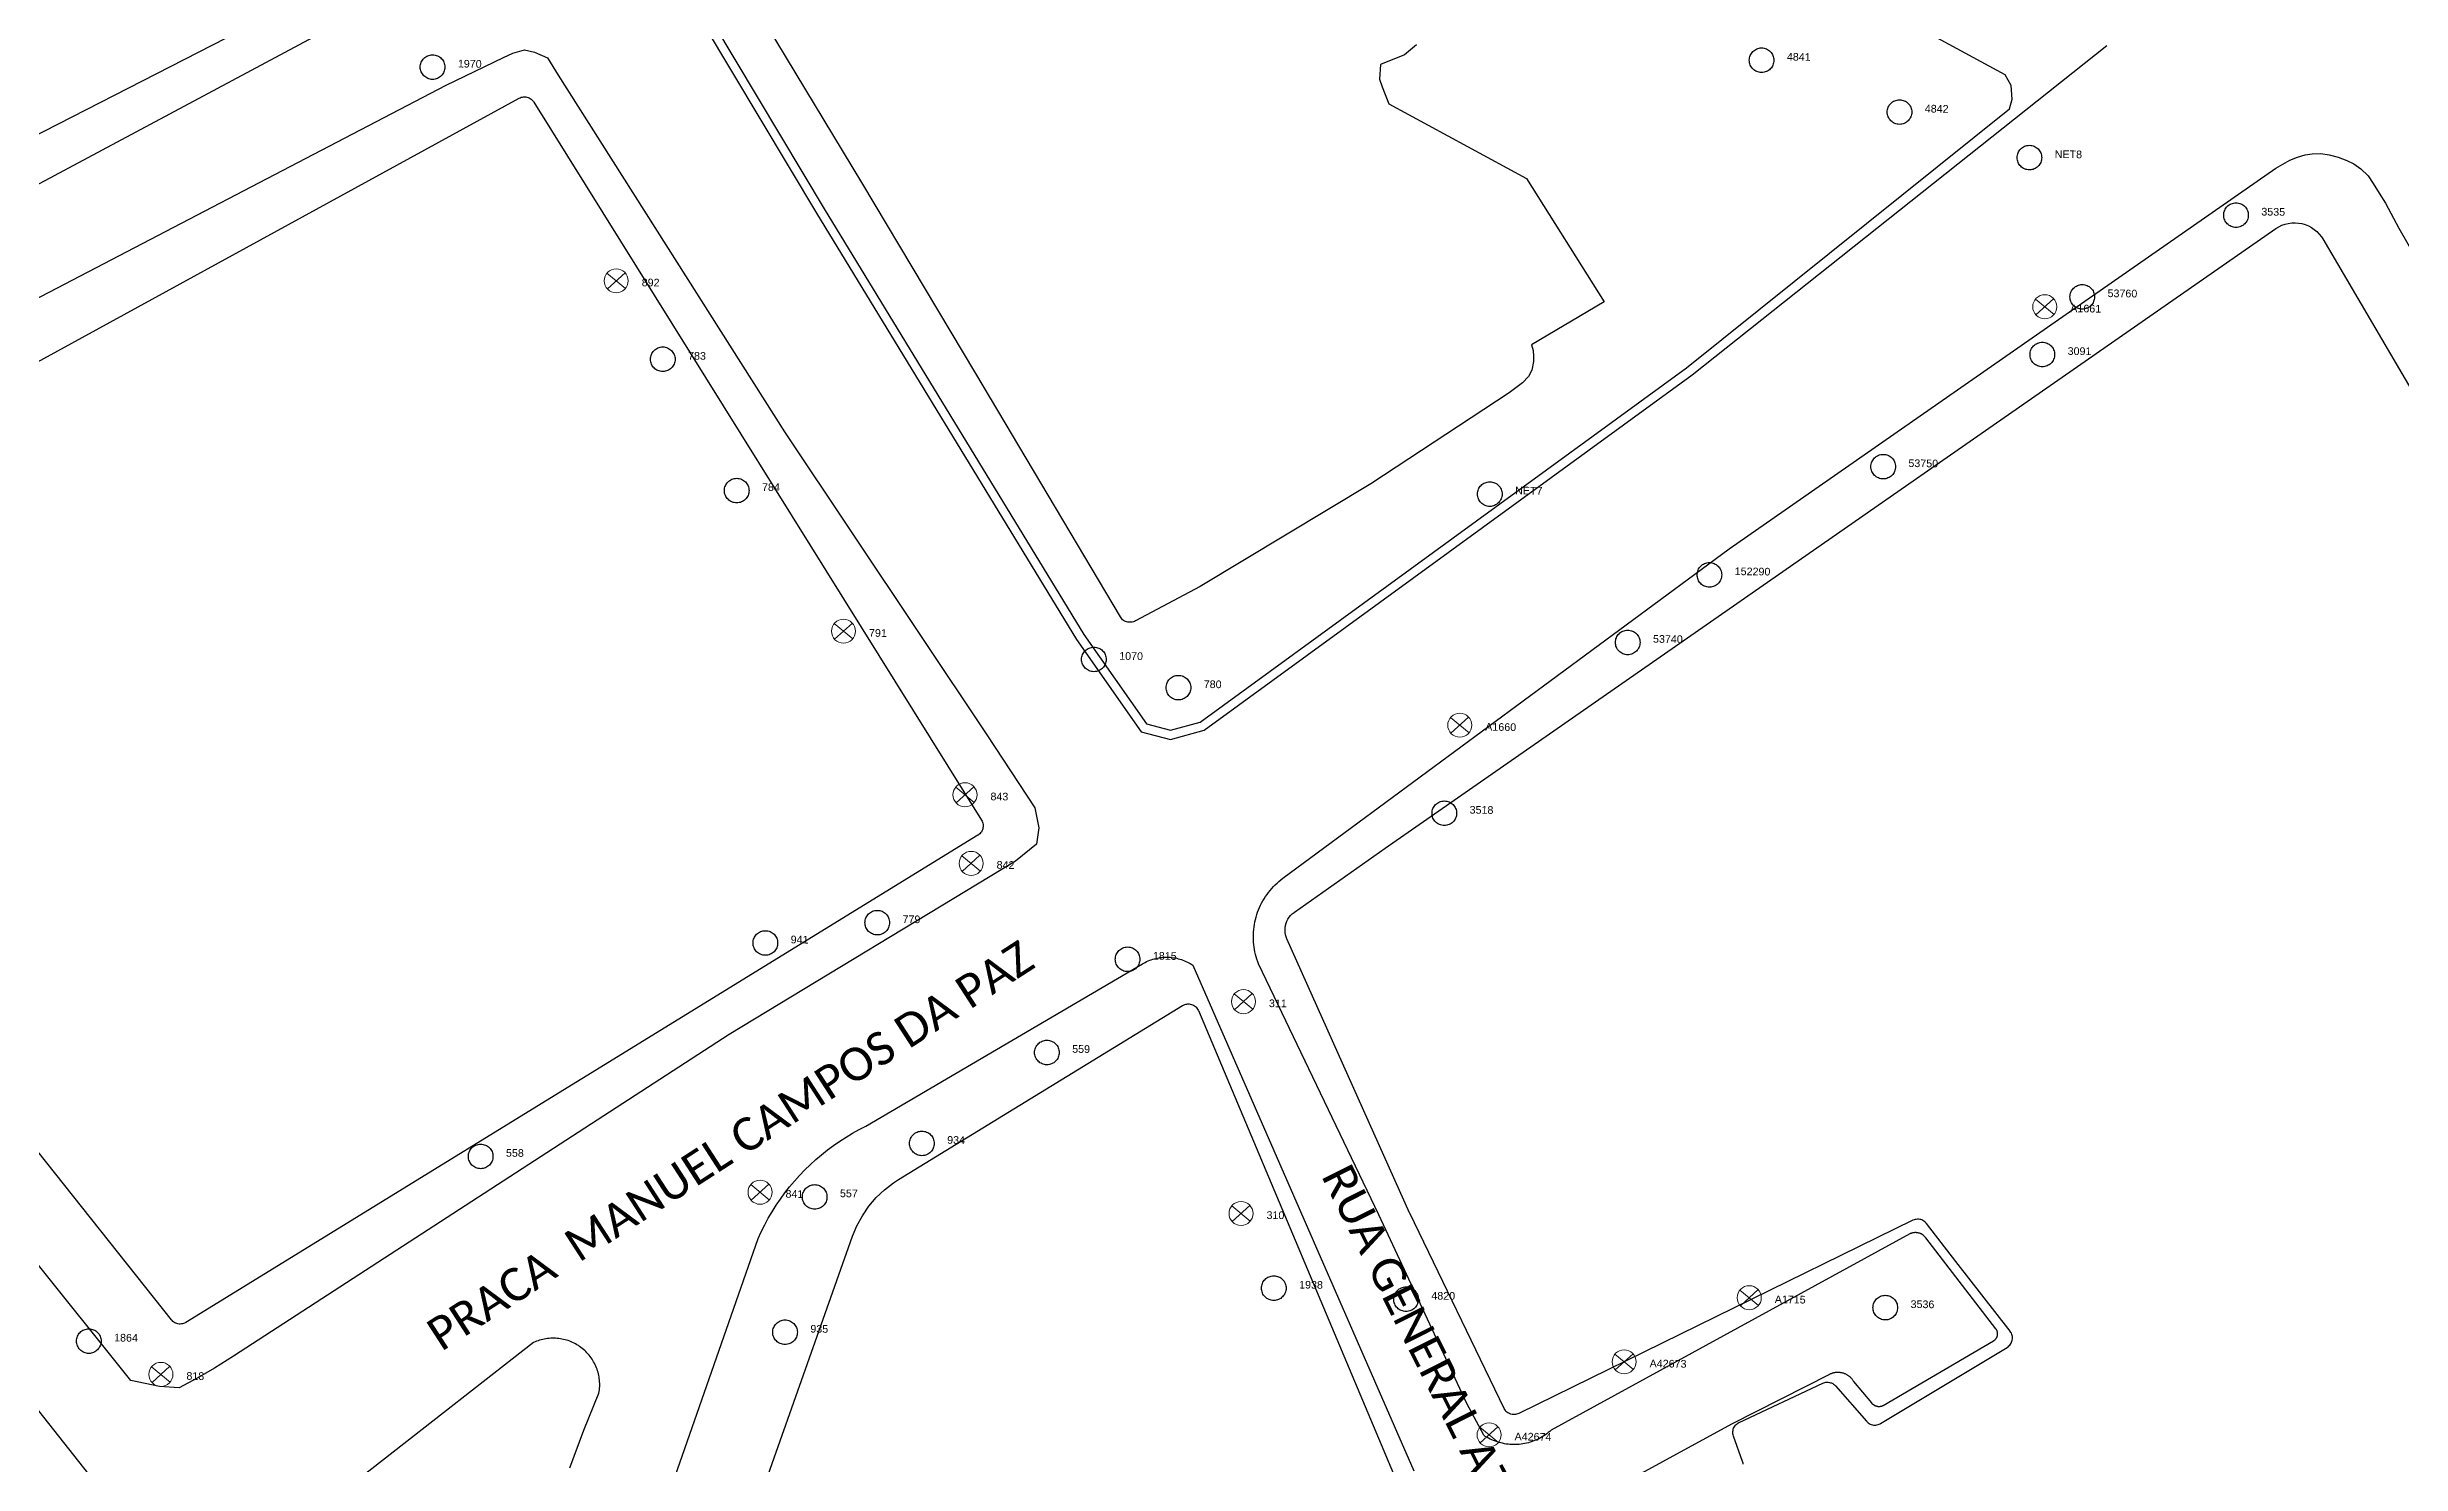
# Model space of a CAD drawing. Header units: millimetres. Extents: x 676447 to 689606, y 7455628 to 7463967.
# Drawn here: x 686445.7 to 686660.9, y 7459139.8 to 7459269.3 of the extents above; entities that cross this region are included whole.
import ezdxf

# ---------------------------------------------------------------- set-up
doc = ezdxf.new("R2010")
doc.units = ezdxf.units.MM
doc.header["$LTSCALE"] = 0.1
doc.header["$MEASUREMENT"] = 0
doc.linetypes.add('PHANTOM2', pattern=[1.25, 0.625, -0.125, 0.125, -0.125, 0.125, -0.125])
doc.layers.add('10.4-Postes', color=1, linetype='Continuous', lineweight=0)
for name, color, linetype in [('Caixas Subterrâneas', 5, 'Continuous'), ('LEGENDAS_INFRAESTRUTURAS', 7, 'Continuous'), ('MUB_MEIOFIO', 7, 'Continuous'), ('MUB_OBRA_ARTE', 7, 'Continuous'), ('MUB_QUADRAS', 7, 'Continuous'), ('MUB_SEGMENTO', 7, 'Continuous'), ('NOS_DE_INFRAESTRUTURA', 7, 'Continuous')]:
    doc.layers.add(name, color=color, linetype=linetype)
doc.styles.add('Legend', font='calibri.ttf')
doc.styles.get("Standard").update_dxf_attribs({"font": 'arial.ttf'})

# ---------------------------------------------------------------- blocks, each defined once
blk = doc.blocks.new('PTPT')
at = {"layer": '10.4-Postes', "color": 1, "linetype": 'PHANTOM2'}
for points in [[(-0.0000079, 0.0000104), (0.0000075, -0.000002)], [(0.000007, 0.0000109), (-0.0000074, -0.0000025)]]:
    blk.add_lwpolyline(points, dxfattribs=at)
at = {"layer": '10.4-Postes', "color": 1}
blk.add_circle((-0.0000002, 0.0000042), 0.00000987, dxfattribs=at)
blk = doc.blocks.new('MHMZ')
at = {"linetype": 'PHANTOM2'}
blk.add_circle((0, 0), 0.0000101, dxfattribs=at)

msp = doc.modelspace()

# ---------------------------------------------------------------- linework, layer by layer
at = {"layer": 'MUB_MEIOFIO', "linetype": 'Continuous'}
for points in [[(686513.54, 7459293.48), (686398.43, 7459231.94)], [(686505.78, 7459271.26), (686516.05, 7459254.11), (686539.82, 7459215.16), (686545.73, 7459206.72), (686548.41, 7459206.02), (686551.5, 7459206.86), (686596.1, 7459239.34), (686634.03, 7459269.46)], [(686441.63, 7459244.69), (686482.19, 7459265.81), (686487.43, 7459268.34), (686488.29, 7459268.74), (686489.35, 7459269.04), (686490.25, 7459268.83), (686491.44, 7459268.32), (686492.43, 7459266.72), (686513.12, 7459234.12), (686531.63, 7459206.45), (686536.02, 7459199.77), (686536.36, 7459197.93), (686536.17, 7459196.43), (686534.24, 7459194.9), (686508.05, 7459179.04), (686462.74, 7459149.64), (686461.01, 7459148.54), (686459.43, 7459147.64), (686457.77, 7459146.74), (686455.98, 7459146.88), (686453.36, 7459147.43)], [(686574.51, 7459129.69), (686599.74, 7459143.45), (686608.69, 7459148), (686608.74, 7459148.03), (686608.79, 7459148.05), (686608.84, 7459148.07), (686608.9, 7459148.09), (686608.95, 7459148.11), (686609.01, 7459148.13), (686609.06, 7459148.14), (686609.12, 7459148.15), (686609.17, 7459148.16), (686609.23, 7459148.17), (686609.29, 7459148.18), (686609.35, 7459148.18), (686609.4, 7459148.18), (686609.46, 7459148.18), (686609.52, 7459148.18), (686609.57, 7459148.18), (686609.63, 7459148.17), (686609.69, 7459148.16), (686609.75, 7459148.15), (686609.8, 7459148.14), (686609.86, 7459148.13), (686609.91, 7459148.11), (686609.97, 7459148.09), (686610.02, 7459148.07), (686610.07, 7459148.05), (686610.13, 7459148.03), (686610.18, 7459148), (686610.23, 7459147.98), (686610.28, 7459147.95), (686610.33, 7459147.92), (686610.37, 7459147.89), (686610.42, 7459147.85), (686610.47, 7459147.82), (686610.51, 7459147.78), (686610.55, 7459147.74), (686610.59, 7459147.7), (686610.63, 7459147.66), (686610.67, 7459147.62), (686610.71, 7459147.57), (686610.75, 7459147.53), (686610.78, 7459147.48), (686610.81, 7459147.44), (686610.84, 7459147.39), (686610.87, 7459147.34), (686612.5, 7459145.38), (686612.52, 7459145.35), (686612.54, 7459145.33), (686612.56, 7459145.31), (686612.58, 7459145.29), (686612.61, 7459145.27), (686612.63, 7459145.25), (686612.66, 7459145.23), (686612.68, 7459145.21), (686612.71, 7459145.19), (686612.74, 7459145.18), (686612.76, 7459145.16), (686612.79, 7459145.14), (686612.82, 7459145.13), (686612.85, 7459145.12), (686612.88, 7459145.11), (686612.91, 7459145.1), (686612.94, 7459145.09), (686612.97, 7459145.08), (686613, 7459145.07), (686613.03, 7459145.06), (686613.06, 7459145.06), (686613.09, 7459145.05), (686613.12, 7459145.05), (686613.15, 7459145.05), (686613.18, 7459145.05), (686613.22, 7459145.05), (686613.25, 7459145.05), (686613.28, 7459145.05), (686613.31, 7459145.05), (686613.34, 7459145.06), (686613.37, 7459145.06), (686613.4, 7459145.07), (686613.43, 7459145.08), (686613.46, 7459145.08), (686613.49, 7459145.09), (686613.52, 7459145.1), (686613.55, 7459145.12), (686613.58, 7459145.13), (686623.68, 7459151.05), (686623.7, 7459151.07), (686623.72, 7459151.08), (686623.75, 7459151.1), (686623.77, 7459151.11), (686623.79, 7459151.13), (686623.8, 7459151.15), (686623.82, 7459151.16), (686623.84, 7459151.18), (686623.86, 7459151.2), (686623.87, 7459151.22), (686623.89, 7459151.24), (686623.91, 7459151.26), (686623.92, 7459151.28), (686623.93, 7459151.3), (686623.95, 7459151.32), (686623.96, 7459151.35), (686623.97, 7459151.37), (686623.98, 7459151.39), (686623.99, 7459151.42), (686624, 7459151.44), (686624.01, 7459151.46), (686624.02, 7459151.49), (686624.02, 7459151.51), (686624.03, 7459151.54), (686624.03, 7459151.56), (686624.04, 7459151.59), (686624.04, 7459151.61), (686624.04, 7459151.64), (686624.04, 7459151.66), (686624.04, 7459151.69), (686624.04, 7459151.71), (686624.04, 7459151.74), (686624.04, 7459151.77), (686624.04, 7459151.79), (686624.03, 7459151.82), (686624.03, 7459151.84), (686624.02, 7459151.87), (686624.02, 7459151.89), (686624.01, 7459151.91), (686624, 7459151.94), (686623.99, 7459151.96), (686623.98, 7459151.99), (686623.97, 7459152.01), (686623.96, 7459152.03), (686623.95, 7459152.05), (686623.93, 7459152.08), (686623.92, 7459152.1), (686623.91, 7459152.12), (686623.89, 7459152.14), (686617.48, 7459160.47), (686617.46, 7459160.5), (686617.43, 7459160.53), (686617.4, 7459160.56), (686617.37, 7459160.59), (686617.34, 7459160.62), (686617.31, 7459160.65), (686617.28, 7459160.68), (686617.25, 7459160.7), (686617.21, 7459160.73), (686617.18, 7459160.75), (686617.14, 7459160.77), (686617.1, 7459160.79), (686617.07, 7459160.81), (686617.03, 7459160.83), (686616.99, 7459160.85), (686616.95, 7459160.86), (686616.91, 7459160.88), (686616.87, 7459160.89), (686616.83, 7459160.9), (686616.79, 7459160.91), (686616.75, 7459160.92), (686616.71, 7459160.92), (686616.67, 7459160.93), (686616.63, 7459160.93), (686616.59, 7459160.94), (686616.54, 7459160.94), (686616.5, 7459160.94), (686616.46, 7459160.94), (686616.42, 7459160.93), (686616.38, 7459160.93), (686616.34, 7459160.92), (686616.29, 7459160.92), (686616.25, 7459160.91), (686616.21, 7459160.9), (686616.17, 7459160.89), (686616.13, 7459160.87), (686616.09, 7459160.86), (686616.05, 7459160.84), (686616.02, 7459160.83), (686583.22, 7459142.88), (686583.1, 7459142.76), (686582.96, 7459142.66), (686582.83, 7459142.55), (686582.69, 7459142.45), (686582.55, 7459142.36), (686582.4, 7459142.27), (686582.25, 7459142.18), (686582.1, 7459142.1), (686581.95, 7459142.03), (686581.79, 7459141.96), (686581.63, 7459141.89), (686581.47, 7459141.84), (686581.31, 7459141.78), (686581.14, 7459141.73), (686580.98, 7459141.69), (686580.81, 7459141.66), (686580.64, 7459141.63), (686580.47, 7459141.6), (686580.3, 7459141.58), (686580.13, 7459141.57), (686579.96, 7459141.56), (686579.79, 7459141.56), (686579.62, 7459141.57), (686579.45, 7459141.58), (686579.28, 7459141.59), (686579.11, 7459141.61), (686578.94, 7459141.64), (686578.77, 7459141.68), (686578.61, 7459141.71), (686578.44, 7459141.76), (686578.28, 7459141.81), (686578.12, 7459141.87), (686577.96, 7459141.93), (686577.8, 7459141.99), (686577.64, 7459142.07), (686577.49, 7459142.14), (686577.34, 7459142.23), (686577.19, 7459142.31), (686577.05, 7459142.41), (686575.51, 7459145.31), (686567.47, 7459162.55), (686556.47, 7459185.49), (686556.39, 7459185.7), (686556.32, 7459185.92), (686556.25, 7459186.14), (686556.19, 7459186.36), (686556.14, 7459186.59), (686556.09, 7459186.81), (686556.05, 7459187.04), (686556.03, 7459187.27), (686556.01, 7459187.5), (686555.99, 7459187.73), (686555.99, 7459187.96), (686555.99, 7459188.19), (686556, 7459188.42), (686556.02, 7459188.65), (686556.05, 7459188.88), (686556.08, 7459189.11), (686556.13, 7459189.33), (686556.18, 7459189.56), (686556.24, 7459189.78), (686556.3, 7459190), (686556.38, 7459190.22), (686556.46, 7459190.44), (686556.55, 7459190.65), (686556.65, 7459190.86), (686556.75, 7459191.06), (686556.86, 7459191.27), (686556.98, 7459191.46), (686557.1, 7459191.66), (686557.24, 7459191.85), (686557.37, 7459192.03), (686557.52, 7459192.21), (686557.67, 7459192.39), (686557.83, 7459192.56), (686557.99, 7459192.72), (686558.16, 7459192.88), (686558.33, 7459193.03), (686558.51, 7459193.18), (686558.69, 7459193.32), (686599.51, 7459223.45), (686649.48, 7459258.24), (686650.11, 7459258.6), (686650.77, 7459258.97), (686651.45, 7459259.24), (686652.17, 7459259.44), (686652.81, 7459259.55), (686653.6, 7459259.58), (686654.37, 7459259.46), (686655.18, 7459259.24), (686655.97, 7459258.94), (686656.61, 7459258.63), (686657.26, 7459258.18), (686657.92, 7459257.52), (686658.39, 7459256.82), (686658.94, 7459255.96), (686659.5, 7459255.03), (686660.73, 7459252.76), (686742.54, 7459110.5)], [(686453.36, 7459147.43), (686397.19, 7459217.54)], [(686489.26, 7459098.97), (686510.72, 7459160.39), (686511, 7459161.02), (686511.31, 7459161.64), (686511.64, 7459162.25), (686511.99, 7459162.85), (686512.36, 7459163.43), (686512.75, 7459164), (686513.16, 7459164.56), (686513.58, 7459165.11), (686514.03, 7459165.64), (686514.49, 7459166.16), (686514.97, 7459166.66), (686515.47, 7459167.14), (686515.98, 7459167.61), (686516.5, 7459168.06), (686517.05, 7459168.49), (686517.6, 7459168.9), (686518.17, 7459169.3), (686518.75, 7459169.67), (686519.35, 7459170.03), (686519.96, 7459170.36), (686520.57, 7459170.68), (686545.84, 7459185.5), (686545.97, 7459185.58), (686546.1, 7459185.64), (686546.23, 7459185.71), (686546.37, 7459185.77), (686546.51, 7459185.83), (686546.65, 7459185.88), (686546.79, 7459185.92), (686546.93, 7459185.96), (686547.07, 7459186), (686547.22, 7459186.03), (686547.36, 7459186.06), (686547.51, 7459186.08), (686547.66, 7459186.09), (686547.81, 7459186.1), (686547.96, 7459186.11), (686548.1, 7459186.11), (686548.25, 7459186.11), (686548.4, 7459186.1), (686548.55, 7459186.08), (686548.69, 7459186.06), (686548.84, 7459186.04), (686548.99, 7459186.01), (686549.13, 7459185.97), (686549.27, 7459185.93), (686549.41, 7459185.89), (686549.55, 7459185.84), (686549.69, 7459185.79), (686549.83, 7459185.73), (686549.96, 7459185.66), (686550.09, 7459185.6), (686550.22, 7459185.52), (686550.35, 7459185.45), (686550.47, 7459185.37), (686570.65, 7459139.15)], [(686408.23, 7459103.2), (686451.46, 7459133.01), (686451.8, 7459134.61), (686450.88, 7459137.13), (686426.61, 7459167.8)]]:
    msp.add_lwpolyline(points, dxfattribs=at)
at = {"layer": 'MUB_OBRA_ARTE', "linetype": 'Continuous'}
for points in [[(686506.63, 7459271.43), (686516.74, 7459254.53), (686540.5, 7459215.6), (686546.23, 7459207.43), (686548.4, 7459206.86), (686551.14, 7459207.6), (686595.61, 7459239.99), (686625.12, 7459263.67), (686625.38, 7459264.53), (686625.28, 7459265.78), (686624.74, 7459266.78), (686611.22, 7459274.11)], [(686493.49, 7459139.44), (686494.76, 7459142.88), (686496.15, 7459146.27), (686496.18, 7459146.41), (686496.19, 7459146.56), (686496.21, 7459146.71), (686496.22, 7459146.86), (686496.22, 7459147), (686496.22, 7459147.15), (686496.21, 7459147.3), (686496.2, 7459147.44), (686496.18, 7459147.59), (686496.16, 7459147.74), (686496.13, 7459147.88), (686496.1, 7459148.03), (686496.07, 7459148.17), (686496.02, 7459148.31), (686495.98, 7459148.45), (686495.93, 7459148.59), (686495.87, 7459148.72), (686495.81, 7459148.86), (686495.74, 7459148.99), (686495.67, 7459149.12), (686495.6, 7459149.25), (686495.52, 7459149.37), (686495.44, 7459149.49), (686495.35, 7459149.61), (686495.26, 7459149.73), (686495.16, 7459149.84), (686495.06, 7459149.95), (686494.96, 7459150.06), (686494.85, 7459150.16), (686494.74, 7459150.26), (686494.63, 7459150.35), (686494.51, 7459150.44), (686494.39, 7459150.53), (686494.27, 7459150.61), (686494.14, 7459150.69), (686494.02, 7459150.76), (686493.89, 7459150.83), (686493.75, 7459150.89), (686493.62, 7459150.95), (686493.48, 7459151.01), (686493.34, 7459151.06), (686493.2, 7459151.1), (686493.06, 7459151.14), (686492.92, 7459151.18), (686492.77, 7459151.21), (686492.63, 7459151.23), (686492.48, 7459151.25), (686492.33, 7459151.27), (686492.19, 7459151.28), (686492.04, 7459151.28), (686491.89, 7459151.28), (686491.74, 7459151.28), (686491.6, 7459151.27), (686491.45, 7459151.25), (686491.3, 7459151.23), (686491.16, 7459151.2), (686491.01, 7459151.17), (686490.87, 7459151.14), (686490.73, 7459151.1), (686490.59, 7459151.05), (686490.45, 7459151), (686490.31, 7459150.95), (686490.18, 7459150.89), (686462.55, 7459129.33)]]:
    msp.add_lwpolyline(points, dxfattribs=at)
at = {"layer": 'MUB_QUADRAS', "linetype": 'Continuous'}
for points in [[(686471.07, 7459274.75), (686391.48, 7459234.01), (686391.38, 7459233.96), (686391.28, 7459233.93), (686391.18, 7459233.91), (686391.07, 7459233.9), (686390.97, 7459233.9), (686390.86, 7459233.91), (686390.76, 7459233.93), (686390.66, 7459233.96), (686390.57, 7459234), (686390.48, 7459234.06), (686390.39, 7459234.12), (686390.31, 7459234.19), (686390.24, 7459234.27), (686390.23, 7459234.28), (686343.43, 7459294.16)], [(686570.91, 7459269.5), (686569.8, 7459268.6), (686567.62, 7459267.7), (686567.52, 7459266.37), (686567.78, 7459265.68), (686568.37, 7459264.1), (686580.95, 7459257.28), (686588.06, 7459246.01), (686581.43, 7459242.08), (686581.57, 7459241.56), (686581.62, 7459241.06), (686581.61, 7459240.56), (686581.45, 7459239.76), (686581.16, 7459239.19), (686580.61, 7459238.6), (686579.39, 7459237.69), (686566.74, 7459229.37), (686551.14, 7459220.01), (686545.22, 7459216.86), (686545.12, 7459216.81), (686545.03, 7459216.77), (686544.92, 7459216.74), (686544.82, 7459216.72), (686544.72, 7459216.72), (686544.61, 7459216.72), (686544.51, 7459216.74), (686544.41, 7459216.76), (686544.31, 7459216.8), (686544.22, 7459216.84), (686544.13, 7459216.9), (686544.04, 7459216.96), (686543.97, 7459217.04), (686543.9, 7459217.12), (686543.84, 7459217.21), (686530.6, 7459239.45), (686520.18, 7459256.91), (686511.54, 7459271.23)], [(686419.15, 7459226.48), (686488.86, 7459264.63), (686488.96, 7459264.67), (686489.05, 7459264.71), (686489.16, 7459264.73), (686489.26, 7459264.75), (686489.36, 7459264.75), (686489.47, 7459264.74), (686489.57, 7459264.72), (686489.67, 7459264.69), (686489.77, 7459264.65), (686489.86, 7459264.6), (686489.95, 7459264.54), (686490.03, 7459264.48), (686490.1, 7459264.4), (686490.16, 7459264.32), (686490.19, 7459264.28), (686531.14, 7459198.64), (686531.19, 7459198.55), (686531.23, 7459198.46), (686531.26, 7459198.36), (686531.28, 7459198.25), (686531.29, 7459198.15), (686531.29, 7459198.04), (686531.27, 7459197.94), (686531.25, 7459197.84), (686531.22, 7459197.74), (686531.17, 7459197.64), (686531.12, 7459197.55), (686531.05, 7459197.47), (686530.98, 7459197.39), (686530.9, 7459197.33), (686530.82, 7459197.27), (686530.81, 7459197.26), (686458.37, 7459152.72), (686458.27, 7459152.67), (686458.18, 7459152.63), (686458.08, 7459152.6), (686457.97, 7459152.59), (686457.87, 7459152.58), (686457.76, 7459152.58), (686457.66, 7459152.59), (686457.56, 7459152.62), (686457.46, 7459152.65), (686457.37, 7459152.7), (686457.28, 7459152.75), (686457.19, 7459152.82), (686457.12, 7459152.89), (686457.06, 7459152.95), (686432.61, 7459183.75)], [(686600.78, 7459139.76), (686600.77, 7459139.86), (686600.75, 7459139.96), (686600.73, 7459140.02), (686599.89, 7459142.34), (686599.86, 7459142.44), (686599.84, 7459142.55), (686599.83, 7459142.65), (686599.83, 7459142.75), (686599.85, 7459142.86), (686599.87, 7459142.96), (686599.9, 7459143.06), (686599.95, 7459143.15), (686600, 7459143.24), (686600.07, 7459143.33), (686600.14, 7459143.4), (686600.22, 7459143.47), (686600.3, 7459143.53), (686600.39, 7459143.58), (686600.41, 7459143.59), (686608.05, 7459147.17), (686608.15, 7459147.21), (686608.25, 7459147.24), (686608.35, 7459147.26), (686608.45, 7459147.27), (686608.56, 7459147.26), (686608.66, 7459147.25), (686608.76, 7459147.22), (686608.86, 7459147.19), (686608.96, 7459147.14), (686609.05, 7459147.09), (686609.13, 7459147.02), (686609.2, 7459146.95), (686609.23, 7459146.92), (686612.06, 7459143.69), (686612.13, 7459143.61), (686612.21, 7459143.55), (686612.3, 7459143.49), (686612.39, 7459143.44), (686612.49, 7459143.4), (686612.59, 7459143.37), (686612.69, 7459143.35), (686612.8, 7459143.35), (686612.9, 7459143.35), (686613.01, 7459143.37), (686613.11, 7459143.39), (686613.21, 7459143.43), (686613.3, 7459143.47), (686613.33, 7459143.49), (686624.91, 7459150.45), (686625, 7459150.51), (686625.08, 7459150.58), (686625.15, 7459150.65), (686625.22, 7459150.73), (686625.27, 7459150.82), (686625.32, 7459150.92), (686625.35, 7459151.01), (686625.38, 7459151.12), (686625.39, 7459151.22), (686625.4, 7459151.32), (686625.39, 7459151.43), (686625.37, 7459151.53), (686625.34, 7459151.63), (686625.3, 7459151.73), (686625.26, 7459151.82), (686625.2, 7459151.91), (686625.19, 7459151.92), (686620.22, 7459158.31), (686617.53, 7459161.78), (686617.46, 7459161.86), (686617.38, 7459161.93), (686617.3, 7459161.99), (686617.21, 7459162.05), (686617.12, 7459162.09), (686617.02, 7459162.12), (686616.92, 7459162.15), (686616.81, 7459162.16), (686616.71, 7459162.16), (686616.6, 7459162.15), (686616.5, 7459162.14), (686616.4, 7459162.1), (686616.3, 7459162.06), (686580.25, 7459144.4), (686580.16, 7459144.36), (686580.06, 7459144.33), (686579.95, 7459144.31), (686579.85, 7459144.3), (686579.74, 7459144.3), (686579.64, 7459144.32), (686579.54, 7459144.34), (686579.44, 7459144.37), (686579.34, 7459144.42), (686579.26, 7459144.47), (686579.17, 7459144.53), (686579.09, 7459144.6), (686579.03, 7459144.68), (686578.97, 7459144.77), (686578.91, 7459144.86), (686570.29, 7459162.71), (686570.27, 7459162.73), (686559.06, 7459187.78), (686558.99, 7459187.97), (686558.93, 7459188.17), (686558.9, 7459188.38), (686558.89, 7459188.59), (686558.9, 7459188.8), (686558.93, 7459189.01), (686558.98, 7459189.21), (686559.06, 7459189.4), (686559.15, 7459189.59), (686559.27, 7459189.77), (686559.4, 7459189.93), (686559.55, 7459190.08), (686559.71, 7459190.21), (686559.74, 7459190.23), (686568.03, 7459196.08), (686649.47, 7459252.71), (686649.74, 7459252.88), (686650.02, 7459253.01), (686650.32, 7459253.12), (686650.62, 7459253.19), (686650.93, 7459253.24), (686651.24, 7459253.25), (686651.56, 7459253.22), (686651.87, 7459253.17), (686652.17, 7459253.08), (686652.46, 7459252.96), (686652.74, 7459252.81), (686653, 7459252.64), (686653.24, 7459252.43), (686653.45, 7459252.21), (686653.65, 7459251.96), (686653.77, 7459251.77), (686737.54, 7459109.06)], [(686495.53, 7459093.29), (686519.34, 7459160.6), (686519.74, 7459161.56), (686520.24, 7459162.48), (686520.83, 7459163.35), (686521.51, 7459164.14), (686522.27, 7459164.86), (686523.1, 7459165.5), (686523.54, 7459165.79), (686549.52, 7459181.69), (686549.61, 7459181.74), (686549.71, 7459181.78), (686549.81, 7459181.81), (686549.91, 7459181.83), (686550.01, 7459181.84), (686550.12, 7459181.84), (686550.22, 7459181.82), (686550.32, 7459181.8), (686550.42, 7459181.76), (686550.52, 7459181.72), (686550.61, 7459181.66), (686550.69, 7459181.6), (686550.77, 7459181.53), (686550.83, 7459181.45), (686550.89, 7459181.36), (686550.94, 7459181.27), (686550.96, 7459181.23), (686569.77, 7459136.56)]]:
    msp.add_lwpolyline(points, dxfattribs=at)

# ---------------------------------------------------------------- block references
at = {"layer": 'Caixas Subterrâneas', "color": 40}
for p, xscale, yscale, zscale, rotation in [((686480.94, 7459267.47), 111319.4907932736, 111319.4907932736, 111319.4907932736, 359.2901149361753), ((686602.46, 7459268.1), 111319.4907932736, 111319.4907932736, 111319.4907932736, 359.2896528454139), ((686615.07, 7459263.36), 111319.4907932736, 111319.4907932736, 111319.4907932736, 359.2896034018698), ((686626.95, 7459259.2), 111319.4907932735, 111319.4907932735, 111319.4907932735, 359.2895569243351), ((686645.84, 7459253.94), 111319.4907932736, 111319.4907932736, 111319.4907932736, 359.2894834119861), ((686631.78, 7459246.47), 111319.4907932736, 111319.4907932736, 111319.4907932736, 359.2895345594956), ((686628.13, 7459241.2), 111319.4907932736, 111319.4907932736, 111319.4907932736, 359.2895468167652), ((686501.99, 7459240.77), 111319.4907932735, 111319.4907932735, 111319.4907932735, 359.2900265380603), ((686613.58, 7459230.95), 111319.4907932736, 111319.4907932736, 111319.4907932736, 359.2895989962972), ((686508.75, 7459228.76), 111319.4907932735, 111319.4907932735, 111319.4907932735, 359.289997108888), ((686577.61, 7459228.44), 111319.4907932736, 111319.4907932736, 111319.4907932736, 359.289735041351), ((686597.69, 7459221.06), 111319.4907932735, 111319.4907932735, 111319.4907932735, 359.2896563534243), ((686541.41, 7459213.33), 111319.4907932736, 111319.4907932736, 111319.4907932736, 359.2898680463979), ((686590.22, 7459214.88), 111319.4907932736, 111319.4907932736, 111319.4907932736, 359.2896828288746), ((686549.14, 7459210.75), 111319.4907932736, 111319.4907932736, 111319.4907932736, 359.2898378313487), ((686573.45, 7459199.27), 111319.4907932735, 111319.4907932735, 111319.4907932735, 359.2897417813297), ((686511.37, 7459187.41), 111319.4907932736, 111319.4907932736, 111319.4907932736, 359.2899742594159), ((686521.6, 7459189.27), 111319.4907932736, 111319.4907932736, 111319.4907932736, 359.2899359155784), ((686544.49, 7459185.92), 111319.4907932736, 111319.4907932736, 111319.4907932736, 359.2898478153014), ((686537.11, 7459177.4), 111319.4907932736, 111319.4907932736, 111319.4907932736, 359.2898732329061), ((686485.34, 7459167.9), 111319.4907932735, 111319.4907932735, 111319.4907932735, 359.2900672134046), ((686525.68, 7459169.09), 111319.4907932735, 111319.4907932735, 111319.4907932735, 359.289914103723), ((686515.88, 7459164.2), 111319.4907932736, 111319.4907932736, 111319.4907932736, 359.2899498864978), ((686557.86, 7459155.86), 111319.4907932736, 111319.4907932736, 111319.4907932736, 359.2897875822499), ((686569.95, 7459154.85), 111319.4907932736, 111319.4907932736, 111319.4907932736, 359.2897412717784), ((686613.77, 7459154.08), 111319.4907932736, 111319.4907932736, 111319.4907932736, 359.2895743008423), ((686449.51, 7459151.02), 111319.4907932736, 111319.4907932736, 111319.4907932736, 359.2901982689289), ((686513.17, 7459151.83), 111319.4907932736, 111319.4907932736, 111319.4907932736, 359.2899563315449)]:
    msp.add_blockref('MHMZ', p, dxfattribs=dict(at, xscale=xscale, yscale=yscale, zscale=zscale, rotation=rotation))
at = {"layer": 'NOS_DE_INFRAESTRUTURA', "color": 1}
for p, xscale, yscale, zscale, rotation in [((686497.75, 7459247.47), 111319.4907932736, 111319.4907932736, 111319.4907932736, 359.290044769959), ((686628.37, 7459245.1), 111319.4907932736, 111319.4907932736, 111319.4907932736, 359.2895471274791), ((686518.53, 7459215.44), 111319.4907932736, 111319.4907932736, 111319.4907932736, 359.2899557412629), ((686574.88, 7459206.85), 111319.4907932736, 111319.4907932736, 111319.4907932736, 359.2897386922419), ((686529.64, 7459200.49), 111319.4907932736, 111319.4907932736, 111319.4907932736, 359.2899088447643), ((686530.2, 7459194.22), 111319.4907932735, 111319.4907932735, 111319.4907932735, 359.2899047514522), ((686555.1, 7459181.58), 111319.4907932736, 111319.4907932736, 111319.4907932736, 359.2898060850127), ((686510.9, 7459164.16), 111319.4907932736, 111319.4907932736, 111319.4907932736, 359.2899688272877), ((686554.88, 7459162.22), 111319.4907932736, 111319.4907932736, 111319.4907932736, 359.2898009021264), ((686601.35, 7459154.52), 111319.4907932736, 111319.4907932736, 111319.4907932736, 359.289621704115), ((686589.91, 7459148.66), 111319.4907932736, 111319.4907932736, 111319.4907932736, 359.2896633899531), ((686456.12, 7459147.51), 111319.4907932736, 111319.4907932736, 111319.4907932736, 359.2901720468888), ((686577.56, 7459141.98), 111319.4907932735, 111319.4907932735, 111319.4907932735, 359.2897082938534)]:
    msp.add_blockref('PTPT', p, dxfattribs=dict(at, xscale=xscale, yscale=yscale, zscale=zscale, rotation=rotation))

# ---------------------------------------------------------------- texts
at = {"layer": 'LEGENDAS_INFRAESTRUTURAS', "color": 5}
for s, rotation, p in [('1970', 359.2901, (686483.25, 7459267.44)), ('4841', 359.2896, (686604.77, 7459268.07)), ('4842', 359.2896, (686617.38, 7459263.33)), ('NET8', 359.2895, (686629.26, 7459259.17)), ('3535', 359.2895, (686648.15, 7459253.91)), ('53760', 359.2895, (686634.09, 7459246.45)), ('783', 359.29, (686504.3, 7459240.74)), ('3091', 359.2895, (686630.44, 7459241.17)), ('53750', 359.2896, (686615.88, 7459230.92)), ('784', 359.29, (686511.06, 7459228.74)), ('NET7', 359.2897, (686579.92, 7459228.42)), ('152290', 359.2896, (686600, 7459221.04)), ('53740', 359.2897, (686592.53, 7459214.86)), ('1070', 359.2899, (686543.72, 7459213.3)), ('780', 359.2898, (686551.45, 7459210.72)), ('3518', 359.2897, (686575.76, 7459199.24)), ('779', 359.2899, (686523.91, 7459189.24)), ('941', 359.29, (686513.68, 7459187.38)), ('1815', 359.2898, (686546.8, 7459185.89)), ('559', 359.2899, (686539.42, 7459177.38)), ('934', 359.2899, (686527.99, 7459169.06)), ('558', 359.2901, (686487.65, 7459167.88)), ('557', 359.2899, (686518.19, 7459164.18)), ('1938', 359.2898, (686560.17, 7459155.83)), ('4820', 359.2897, (686572.26, 7459154.82)), ('3536', 359.2896, (686616.08, 7459154.05)), ('935', 359.2899, (686515.48, 7459151.8)), ('1864', 359.2902, (686451.82, 7459150.99))]:
    msp.add_text(s, height=0.7, rotation=rotation, dxfattribs=at).set_placement(p)
at = {"layer": 'LEGENDAS_INFRAESTRUTURAS', "color": 1}
for s, rotation, p in [('892', 359.29, (686500.06, 7459247.44)), ('A1661', 359.2895, (686630.68, 7459245.07)), ('791', 359.2899, (686520.84, 7459215.41)), ('A1660', 359.2897, (686577.19, 7459206.82)), ('843', 359.2899, (686531.95, 7459200.46)), ('842', 359.2899, (686532.51, 7459194.2)), ('311', 359.2898, (686557.41, 7459181.55)), ('841', 359.29, (686513.21, 7459164.13)), ('310', 359.2898, (686557.19, 7459162.19)), ('A1715', 359.2896, (686603.66, 7459154.49)), ('818', 359.2902, (686458.43, 7459147.49)), ('A42673', 359.2897, (686592.22, 7459148.63)), ('A42674', 359.2897, (686579.87, 7459141.95))]:
    msp.add_text(s, height=0.7, rotation=rotation, dxfattribs=at).set_placement(p)
at = {"layer": 'MUB_SEGMENTO', "color": 253, "style": 'Legend'}
for s, rotation, p in [('PRACA  MANUEL CAMPOS DA PAZ', 32.9077, (686481.74, 7459150.02)), ('RUA GENERAL AZEVEDO PIMENTEL', 296.6827, (686562.16, 7459166.14))]:
    msp.add_text(s, height=3, rotation=rotation, dxfattribs=at).set_placement(p)

doc.saveas('drawing.dxf')
